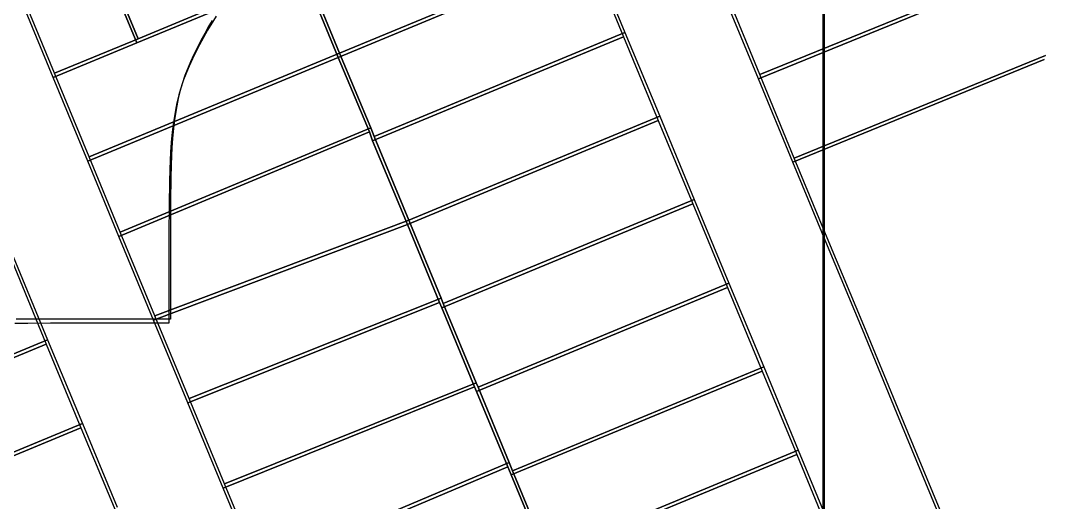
# Model space of a CAD drawing. Header units: metres. Extents: x -1097 to 1588, y -185 to 884.
# Drawn here: x 1440.2 to 1553.5, y 529.1 to 582.4 of the extents above; entities that cross this region are included whole.
import ezdxf

# ---------------------------------------------------------------- set-up
doc = ezdxf.new("R2010")
doc.units = ezdxf.units.M
for name, color, linetype in [('MUROS', 7, 'Continuous'), ('TERRENO', 188, 'Continuous'), ('VISTA LEJOS', 7, 'Continuous')]:
    doc.layers.add(name, color=color, linetype=linetype)

msp = doc.modelspace()

# ---------------------------------------------------------------- linework, layer by layer
at = {"layer": 'MUROS'}
for points in [[(33.67, 763.95), (1529.02, 763.95), (1529.02, 84.67), (33.67, 84.67)], [(33.52, 763.48), (1528.87, 763.48), (1528.87, 84.2), (33.52, 84.2)]]:
    msp.add_lwpolyline(points, close=True, dxfattribs=at)
at = {"layer": 'TERRENO'}
msp.add_lwpolyline([(1461.8, 582.89), (1461.2, 581.94), (1460.84, 581.34), (1460.38, 580.51), (1459.97, 579.71), (1459.19, 578.16), (1458.81, 577.35), (1458.43, 576.49), (1458.19, 575.85), (1457.85, 574.82), (1457.67, 574.18), (1457.46, 573.32), (1457.31, 572.51), (1457.05, 570.96), (1456.93, 570.05), (1456.81, 568.9), (1456.74, 567.88), (1456.66, 565.98), (1456.62, 564.52), (1456.59, 562.05), (1456.58, 558.76), (1456.58, 548.93), (1456.58, 548.93), (1446.75, 548.93), (1443.47, 548.93), (1440.99, 548.91), (1439.53, 548.9)], dxfattribs=at)
at = {"layer": 'VISTA LEJOS'}
for points in [[(1529.02, 763.95), (1529.02, 84.67)], [(1528.87, 763.48), (1528.87, 84.2)], [(1440.98, 608.95), (1453.01, 579.92)], [(1453.01, 579.92), (1440.98, 608.95)], [(1441.13, 609.42), (1453.16, 580.39)], [(1453.16, 580.39), (1441.13, 609.42)], [(1443.91, 576.58), (1432.38, 604.42)], [(1443.76, 576.11), (1432.23, 603.95)], [(1475.29, 578.33), (1503.04, 589.83)], [(1503.04, 589.83), (1475.29, 578.33)], [(1475.44, 578.79), (1503.19, 590.29)], [(1503.19, 590.29), (1475.44, 578.79)], [(1503.04, 589.83), (1506.85, 580.61)], [(1503.19, 590.29), (1507, 581.08)], [(1471.48, 587.58), (1475.29, 578.33)], [(1475.29, 578.33), (1471.48, 587.58)], [(1471.63, 588.04), (1475.44, 578.79)], [(1475.44, 578.79), (1471.63, 588.04)], [(1521.76, 575.95), (1549.54, 587.29)], [(1549.54, 587.29), (1521.76, 575.95)], [(1521.91, 576.42), (1549.69, 587.76)], [(1549.69, 587.76), (1521.91, 576.42)], [(1521.76, 575.95), (1517.94, 585.2)], [(1521.91, 576.42), (1518.1, 585.67)], [(1453.01, 579.92), (1462.23, 583.73)], [(1462.23, 583.73), (1453.01, 579.92)], [(1453.16, 580.39), (1462.38, 584.2)], [(1462.38, 584.2), (1453.16, 580.39)], [(1461.8, 582.89), (1461.2, 581.94), (1460.84, 581.34), (1460.38, 580.51), (1459.97, 579.71), (1459.19, 578.16), (1458.81, 577.35), (1458.43, 576.49), (1458.19, 575.85), (1457.85, 574.82), (1457.67, 574.18), (1457.46, 573.32), (1457.31, 572.51), (1457.05, 570.96), (1456.93, 570.05), (1456.81, 568.9), (1456.74, 567.88), (1456.66, 565.98), (1456.62, 564.52), (1456.59, 562.05), (1456.58, 558.76), (1456.58, 548.93), (1456.58, 548.93), (1446.75, 548.93), (1443.47, 548.93), (1440.99, 548.91), (1439.53, 548.9)], [(1461.35, 582.41), (1460.99, 581.81), (1460.53, 580.98), (1460.12, 580.18), (1459.34, 578.63), (1458.96, 577.82), (1458.58, 576.96), (1458.34, 576.32), (1458, 575.29), (1457.82, 574.65), (1457.61, 573.79), (1457.46, 572.98), (1457.2, 571.43), (1457.08, 570.52), (1456.96, 569.37), (1456.89, 568.35), (1456.81, 566.45), (1456.77, 564.99), (1456.74, 562.52), (1456.73, 559.23), (1456.73, 549.4), (1456.73, 549.4), (1446.9, 549.4), (1443.62, 549.4), (1441.14, 549.38), (1439.68, 549.37)], [(1443.91, 576.58), (1453.16, 580.39)], [(1453.16, 580.39), (1443.91, 576.58)], [(1453.16, 580.39), (1453.16, 580.39)], [(1479.1, 569.11), (1506.85, 580.61)], [(1506.85, 580.61), (1479.1, 569.11)], [(1479.25, 569.58), (1507, 581.08)], [(1507, 581.08), (1479.25, 569.58)], [(1506.85, 580.61), (1510.69, 571.36)], [(1507, 581.08), (1510.85, 571.83)], [(1443.76, 576.11), (1453.01, 579.92)], [(1453.01, 579.92), (1443.76, 576.11)], [(1453.01, 579.92), (1453.01, 579.92)], [(1447.6, 566.86), (1475.29, 578.33)], [(1475.29, 578.33), (1447.6, 566.86)], [(1447.75, 567.33), (1475.44, 578.79)], [(1475.44, 578.79), (1447.75, 567.33)], [(1475.29, 578.33), (1478.76, 570.08)], [(1478.76, 570.08), (1475.29, 578.33)], [(1475.44, 578.79), (1478.91, 570.54)], [(1478.91, 570.54), (1475.44, 578.79)], [(1525.57, 566.73), (1553.35, 578.08)], [(1553.35, 578.08), (1525.57, 566.73)], [(1525.72, 567.2), (1553.5, 578.54)], [(1553.5, 578.54), (1525.72, 567.2)], [(1447.6, 566.86), (1443.76, 576.11)], [(1443.76, 576.11), (1443.76, 576.11)], [(1447.75, 567.33), (1443.91, 576.58)], [(1443.91, 576.58), (1443.91, 576.58)], [(1525.57, 566.73), (1521.76, 575.95)], [(1521.76, 575.95), (1521.76, 575.95)], [(1525.72, 567.2), (1521.91, 576.42)], [(1521.91, 576.42), (1521.91, 576.42)], [(1482.94, 559.86), (1510.69, 571.36)], [(1510.69, 571.36), (1482.94, 559.86)], [(1483.1, 560.33), (1510.85, 571.83)], [(1510.85, 571.83), (1483.1, 560.33)], [(1510.69, 571.36), (1514.51, 562.14)], [(1510.85, 571.83), (1514.66, 562.61)], [(1451.19, 559.01), (1478.91, 570.54)], [(1478.91, 570.54), (1451.19, 559.01)], [(1478.91, 570.54), (1479.25, 569.58)], [(1478.91, 570.54), (1478.91, 570.54)], [(1479.25, 569.58), (1478.91, 570.54)], [(1451.04, 558.54), (1478.76, 570.08)], [(1478.76, 570.08), (1451.04, 558.54)], [(1478.76, 570.08), (1479.1, 569.11)], [(1478.76, 570.08), (1478.76, 570.08)], [(1479.1, 569.11), (1478.76, 570.08)], [(1479.1, 569.11), (1482.94, 559.86)], [(1482.94, 559.86), (1479.1, 569.11)], [(1479.1, 569.11), (1479.1, 569.11)], [(1479.25, 569.58), (1483.1, 560.33)], [(1483.1, 560.33), (1479.25, 569.58)], [(1479.25, 569.58), (1479.25, 569.58)], [(1451.04, 558.54), (1447.6, 566.86)], [(1451.19, 559.01), (1447.75, 567.33)], [(1529.41, 557.48), (1525.57, 566.73)], [(1529.56, 557.95), (1525.72, 567.2)], [(1486.91, 551.11), (1514.66, 562.61)], [(1514.66, 562.61), (1486.91, 551.11)], [(1514.66, 562.61), (1518.5, 553.36)], [(1486.76, 550.64), (1514.51, 562.14)], [(1514.51, 562.14), (1486.76, 550.64)], [(1514.51, 562.14), (1518.35, 552.89)], [(1455.03, 549.76), (1483.1, 560.33)], [(1483.1, 560.33), (1455.03, 549.76)], [(1483.1, 560.33), (1486.66, 551.7)], [(1486.66, 551.7), (1483.1, 560.33)], [(1483.1, 560.33), (1483.1, 560.33)], [(1455.03, 549.76), (1451.19, 559.01)], [(1451.19, 559.01), (1451.19, 559.01)], [(1454.88, 549.29), (1482.94, 559.86)], [(1482.94, 559.86), (1454.88, 549.29)], [(1482.94, 559.86), (1486.51, 551.23)], [(1486.51, 551.23), (1482.94, 559.86)], [(1482.94, 559.86), (1482.94, 559.86)], [(1454.88, 549.29), (1451.04, 558.54)], [(1451.04, 558.54), (1451.04, 558.54)], [(1533.41, 548.7), (1529.56, 557.95)], [(1529.56, 557.95), (1529.56, 557.95)], [(1533.26, 548.23), (1529.41, 557.48)], [(1529.41, 557.48), (1529.41, 557.48)], [(1439.19, 555.86), (1443.01, 546.64)], [(1439.35, 556.33), (1443.16, 547.11)], [(1490.75, 541.86), (1518.5, 553.36)], [(1518.5, 553.36), (1490.75, 541.86)], [(1518.5, 553.36), (1522.35, 544.11)], [(1490.6, 541.39), (1518.35, 552.89)], [(1518.35, 552.89), (1490.6, 541.39)], [(1518.35, 552.89), (1522.19, 543.64)], [(1458.66, 540.14), (1486.51, 551.23)], [(1486.51, 551.23), (1458.66, 540.14)], [(1458.82, 540.61), (1486.66, 551.7)], [(1486.66, 551.7), (1458.82, 540.61)], [(1486.51, 551.23), (1486.76, 550.64)], [(1486.76, 550.64), (1486.51, 551.23)], [(1486.66, 551.7), (1486.91, 551.11)], [(1486.91, 551.11), (1486.66, 551.7)], [(1486.91, 551.11), (1490.53, 542.36)], [(1490.53, 542.36), (1486.91, 551.11)], [(1486.91, 551.11), (1486.91, 551.11)], [(1458.82, 540.61), (1455.03, 549.76)], [(1486.76, 550.64), (1490.38, 541.89)], [(1490.38, 541.89), (1486.76, 550.64)], [(1486.76, 550.64), (1486.76, 550.64)], [(1458.66, 540.14), (1454.88, 549.29)], [(1537.22, 539.48), (1533.41, 548.7)], [(1533.41, 548.7), (1533.41, 548.7)], [(1537.07, 539.01), (1533.26, 548.23)], [(1533.26, 548.23), (1533.26, 548.23)], [(1415.26, 535.14), (1443.01, 546.64)], [(1443.01, 546.64), (1415.26, 535.14)], [(1415.41, 535.61), (1443.16, 547.11)], [(1443.16, 547.11), (1415.41, 535.61)], [(1443.01, 546.64), (1446.85, 537.39)], [(1443.16, 547.11), (1447, 537.86)], [(1494.56, 532.64), (1522.35, 544.11)], [(1522.35, 544.11), (1494.56, 532.64)], [(1522.35, 544.11), (1526.16, 534.89)], [(1494.41, 532.17), (1522.19, 543.64)], [(1522.19, 543.64), (1494.41, 532.17)], [(1522.19, 543.64), (1526.01, 534.42)], [(1462.57, 530.7), (1490.38, 541.89)], [(1490.38, 541.89), (1462.57, 530.7)], [(1462.72, 531.17), (1490.53, 542.36)], [(1490.53, 542.36), (1462.72, 531.17)], [(1490.38, 541.89), (1490.6, 541.39)], [(1490.6, 541.39), (1490.38, 541.89)], [(1490.53, 542.36), (1490.75, 541.86)], [(1490.75, 541.86), (1490.53, 542.36)], [(1490.75, 541.86), (1494.19, 533.54)], [(1494.19, 533.54), (1490.75, 541.86)], [(1490.75, 541.86), (1490.75, 541.86)], [(1490.6, 541.39), (1494.04, 533.08)], [(1494.04, 533.08), (1490.6, 541.39)], [(1490.6, 541.39), (1490.6, 541.39)], [(1462.57, 530.7), (1458.66, 540.14)], [(1458.66, 540.14), (1458.66, 540.14)], [(1462.72, 531.17), (1458.82, 540.61)], [(1458.82, 540.61), (1458.82, 540.61)], [(1540.91, 529.76), (1537.07, 539.01)], [(1541.06, 530.23), (1537.22, 539.48)], [(1419.1, 525.89), (1446.85, 537.39)], [(1446.85, 537.39), (1419.1, 525.89)], [(1419.25, 526.36), (1447, 537.86)], [(1447, 537.86), (1419.25, 526.36)], [(1446.85, 537.39), (1450.69, 528.14)], [(1447, 537.86), (1450.85, 528.61)], [(1498.26, 522.92), (1526.01, 534.42)], [(1526.01, 534.42), (1498.26, 522.92)], [(1498.41, 523.39), (1526.16, 534.89)], [(1526.16, 534.89), (1498.41, 523.39)], [(1526.01, 534.42), (1529.82, 525.17)], [(1526.16, 534.89), (1529.97, 525.64)], [(1466.44, 521.39), (1494.04, 533.08)], [(1494.04, 533.08), (1466.44, 521.39)], [(1466.6, 521.86), (1494.19, 533.54)], [(1494.19, 533.54), (1466.6, 521.86)], [(1494.04, 533.08), (1494.41, 532.17)], [(1494.41, 532.17), (1494.04, 533.08)], [(1494.19, 533.54), (1494.56, 532.64)], [(1494.56, 532.64), (1494.19, 533.54)], [(1494.41, 532.17), (1498.26, 522.92)], [(1498.26, 522.92), (1494.41, 532.17)], [(1494.56, 532.64), (1498.41, 523.39)], [(1498.41, 523.39), (1494.56, 532.64)], [(1466.44, 521.39), (1462.57, 530.7)], [(1462.57, 530.7), (1462.57, 530.7)], [(1466.6, 521.86), (1462.72, 531.17)], [(1462.72, 531.17), (1462.72, 531.17)], [(1544.73, 520.54), (1540.91, 529.76)], [(1540.91, 529.76), (1540.91, 529.76)], [(1544.88, 521.01), (1541.06, 530.23)], [(1541.06, 530.23), (1541.06, 530.23)]]:
    msp.add_lwpolyline(points, dxfattribs=at)

doc.saveas('drawing.dxf')
